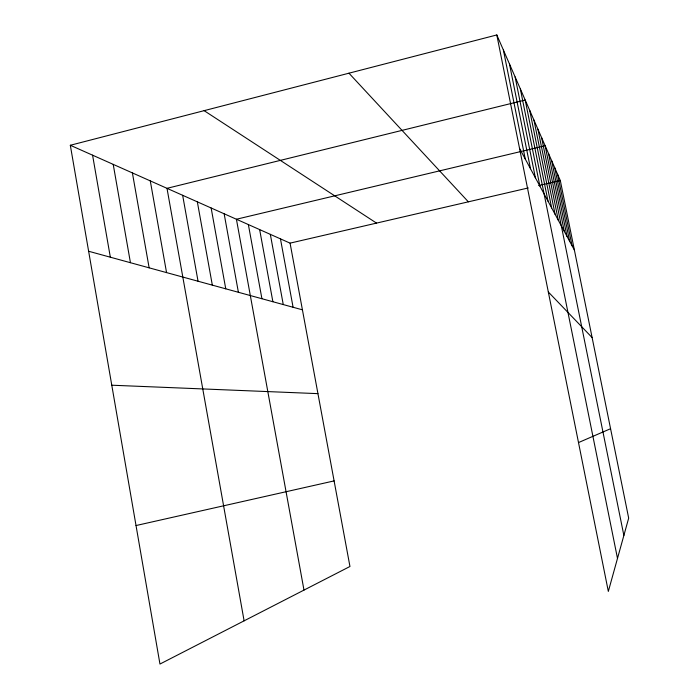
<?xml version="1.0" encoding="UTF-8"?>
<svg xmlns="http://www.w3.org/2000/svg" width="699" height="699" viewBox="0 0 699 699"><rect width="100%" height="100%" fill="white"/><g stroke="black" fill="none" stroke-linecap="round" stroke-linejoin="round"><path stroke-width="1.05" d="M578.501 442.572L610.577 428.705M70.319 145.27L290.068 243.138L349.954 566.487L159.957 664.05L70.319 145.27L496.806 34.95L560.31 180.517L628.681 518.125L608.331 591.406L496.806 34.95M290.068 243.138L528.287 187.944M538.632 185.541L560.31 180.517M136.025 525.543L334.105 480.903M111.779 385.21L317.94 393.642M88.633 251.256L302.422 309.823M204.125 110.66L376.516 223.103M548.313 291.972L592.123 337.582M348.958 73.194L468.356 201.828M519.54 148.406L574.403 250.093M557.61 174.322L572.07 245.777M554.753 167.777L569.615 241.216M551.729 160.857L567.011 236.384M548.532 153.527L564.25 231.273M623.866 535.451L545.141 145.742L236.419 219.241L303.986 590.096M541.638 137.72L558.3 220.246M537.915 129.184L555.093 214.296M533.949 120.097L551.668 207.953M529.72 110.398L548.016 201.181M617.497 558.405L525.194 100.018L167 188.328L244.108 620.843M520.336 88.887L539.908 186.152M515.119 76.925L535.39 177.782M509.484 64.02L530.524 168.756M503.402 50.075L525.255 158.996M280.456 238.857L293.091 307.263M270.33 234.348L283.261 304.572M259.644 229.587L272.881 301.732M248.363 224.562L261.924 298.726M224.152 213.78L238.394 292.278M211.142 207.987L225.751 288.818M197.336 201.836L212.33 285.14M182.649 195.301L198.044 281.225M150.285 180.884L166.554 272.601M132.399 172.915L149.14 267.831M113.212 164.37L130.442 262.71M92.574 155.178L110.337 257.197"/></g></svg>
